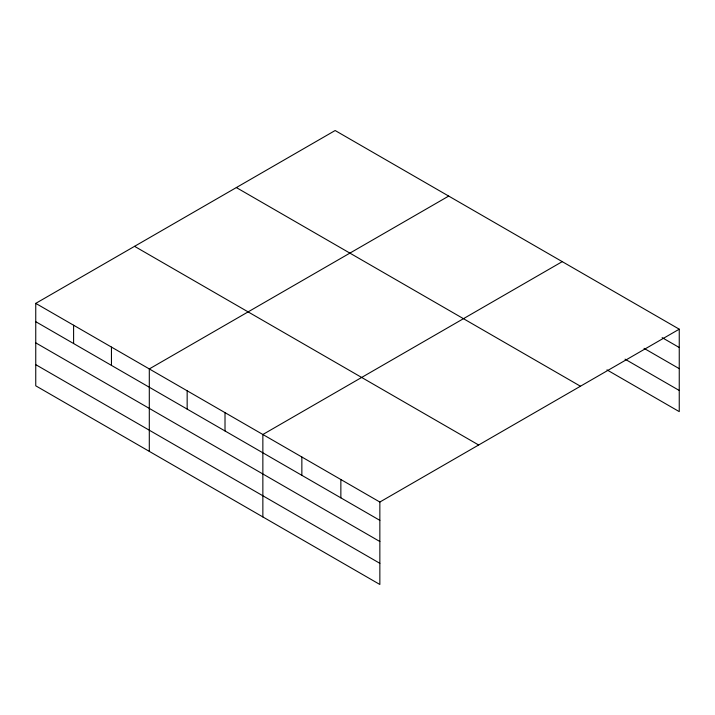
<?xml version="1.0" encoding="UTF-8"?>
<svg xmlns="http://www.w3.org/2000/svg" width="715" height="715" viewBox="0 0 715 715"><rect width="100%" height="100%" fill="white"/><g stroke="black" fill="none" stroke-linecap="round" stroke-linejoin="round"><path stroke-width="1.07" d="M35.75 303.375L379.853 502.037L379.853 584.477L35.75 385.814L35.75 303.375L335.147 130.523L679.25 329.186L679.25 411.626L606.964 369.887M448.698 196.08L149.301 368.931L149.301 451.371M562.258 261.636L262.861 434.497L262.861 516.936M379.853 502.037L679.25 329.186M662.126 337.623L679.25 347.508M644.054 348.348L679.25 368.663M625.035 359.162L679.25 390.47M236.343 187.562L580.446 386.225M134.554 246.326L478.657 444.998M35.75 321.687L379.853 520.359M35.75 342.851L379.853 541.523M35.75 364.65L379.853 563.322M340.858 479.524L340.858 497.846M301.855 457.01L301.855 475.323M225.011 412.635L225.011 430.957M187.16 390.783L187.16 409.105M111.451 347.079L111.451 365.401M73.6 325.227L73.6 343.549"/></g></svg>
